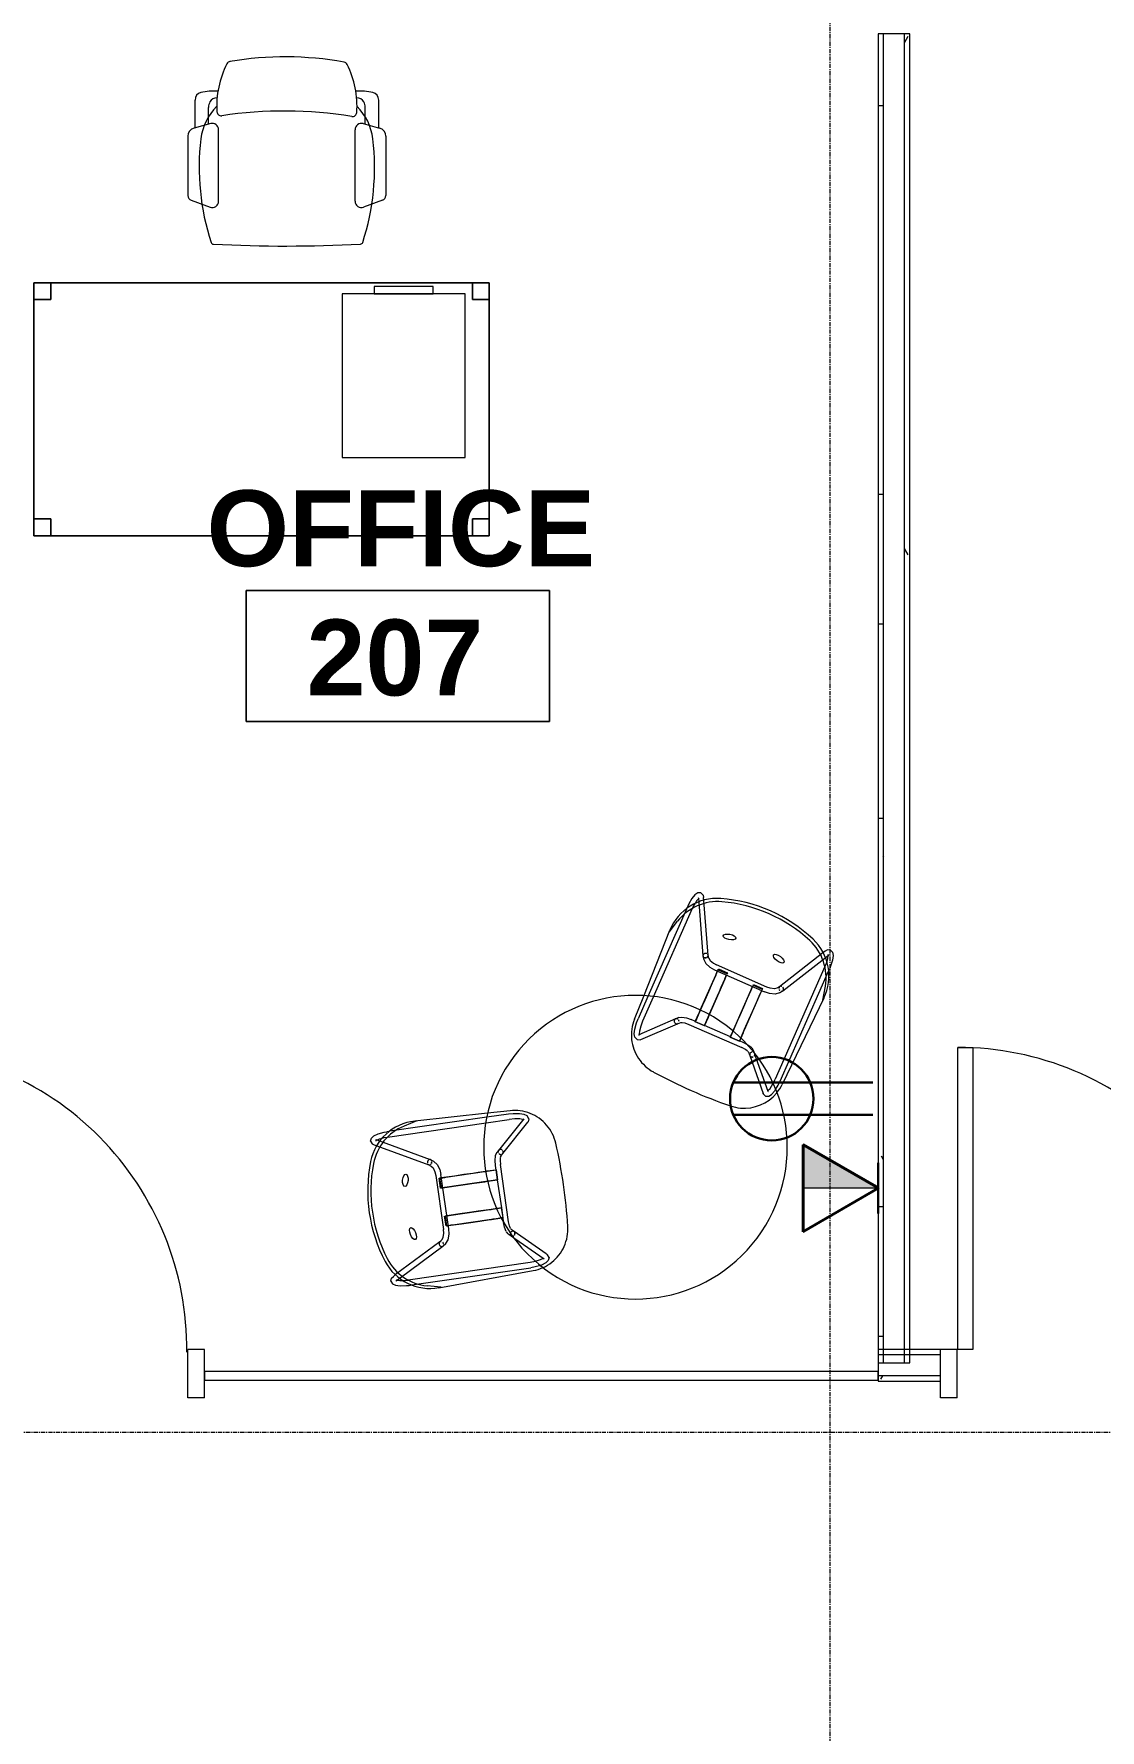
# Model space of a CAD drawing. Header units: inches. Extents: x 29752 to 31446, y 4278 to 5722.
# Drawn here: x 30996.9 to 31123.4, y 5398.4 to 5599.6 of the extents above; entities that cross this region are included whole.
import ezdxf

# ---------------------------------------------------------------- set-up
doc = ezdxf.new("R2010")
doc.units = ezdxf.units.IN
doc.header["$MEASUREMENT"] = 0
doc.linetypes.add('Grid Line 1_2_', pattern=[0.875, 0.5, -0.125, 0.125, -0.125])
for name, color, linetype, lineweight in [('A-ANNO-NOTE', 131, 'Continuous', 30), ('A-AREA-IDEN', 2, 'Continuous', 9), ('A-DOOR', 31, 'Continuous', 13), ('A-DOOR-FRAM', 31, 'Continuous', 20), ('A-GLAZ-CURT', 52, 'Continuous', 9), ('A-WALL', 113, 'Continuous', 13), ('A-WALL-PATT', 111, 'Continuous', 13), ('I-FURN', 30, 'Continuous', 9), ('I-FURN-PNLS', 30, 'Continuous', 9), ('I-WALL', 2, 'Continuous', 13), ('S-GRID', 1, 'Continuous', 9)]:
    doc.layers.add(name, color=color, linetype=linetype, lineweight=lineweight)
doc.styles.add('Swis721 Lt BT_B', font='', dxfattribs={"height": 9})
doc.styles.get('Swis721 Lt BT_B').set_extended_font_data('Swis721 Lt BT', bold=True)
pattern_1 = [(0, (0, 0), (30.72, 7.68), [1.267, -21.773, 1.267, -21.773, -122.88]), (0, (0, 0), (30.72, 7.68), [-46.08, 1.267, -44.813, 1.267, -21.773, -53.76]), (0, (0, 0), (30.72, 7.68), [-115.2, 1.267, -14.093, 1.267, -37.133]), (120, (11.52, 3.84), (-22.0110751, 22.7643004), [1.267, -21.773, 1.267, -21.773, -122.88]), (120, (11.52, 3.84), (-22.0110751, 22.7643004), [-46.08, 1.267, -44.813, 1.267, -21.773, -53.76]), (120, (11.52, 3.84), (-22.0110751, 22.7643004), [-115.2, 1.267, -14.093, 1.267, -37.133]), (240, (15.36, 19.2), (-8.7089249, -30.4443004), [1.267, -21.773, 1.267, -21.773, -122.88]), (240, (15.36, 19.2), (-8.7089249, -30.4443004), [-46.08, 1.267, -44.813, 1.267, -21.773, -53.76]), (240, (15.36, 19.2), (-8.7089249, -30.4443004), [-115.2, 1.267, -14.093, 1.267, -37.133])]

# ---------------------------------------------------------------- blocks, each defined once
blk = doc.blocks.new('Single Flush - OTJ_SOLIDFLUSH_ALUM-5854609-FIRST FLOOR POWER _ SIGNAL')
at = {"layer": 'A-DOOR', "lineweight": 20}
for p, q in [((16.15625, -1.875), (17.90625, -1.875)), ((16.15625, -37.6875), (16.15625, -1.875)), ((17.90625, -1.875), (17.90625, -37.6875)), ((17.90625, -37.6875), (16.15625, -37.6875))]:
    blk.add_line(p, q, dxfattribs=at)
at = {"layer": 'A-DOOR', "lineweight": 9}
blk.add_arc((17.90625, -1.875), 35.8125, 179.5, 270, dxfattribs=at)
at = {"layer": 'A-DOOR-FRAM'}
for p, q in [((-20, 3.875), (-20, -1.875)), ((-20, 3.875), (-18, 3.875)), ((-18, 3.875), (-18, -1.875)), ((18.000004, 3.875), (18.000004, -1.875)), ((18.000004, 3.875), (20.000004, 3.875)), ((20.000004, 3.875), (20.000004, -1.875)), ((-20, -1.875), (-18, -1.875)), ((18.000004, -1.875), (20.000004, -1.875))]:
    blk.add_line(p, q, dxfattribs=at)
blk = doc.blocks.new('HermanMiller_TuStorage_LK11_BarPullMobilePedestal - Ptd Mtl Frnt 20D BF-5806128-FIRST FLOOR POWER _ SIGNAL')
at = {"layer": 'I-FURN-PNLS'}
for p, q in [((7.3125, 9.6875), (-7.3125, 9.6875)), ((-7.3125, 9.6875), (-7.3125, -9.6875)), ((7.3125, -9.6875), (7.3125, 9.6875)), ((-7.3125, -9.6875), (7.3125, -9.6875)), ((3.5, -9.6875), (-3.5, -9.6875)), ((-3.5, -9.6875), (-3.5, -10.5625)), ((3.5, -10.5625), (3.5, -9.6875)), ((-3.5, -10.5625), (3.5, -10.5625))]:
    blk.add_line(p, q, dxfattribs=at)
blk = doc.blocks.new('Rectangular Table - Rectangular Table 3-5842114-FIRST FLOOR POWER _ SIGNAL')
at = {"layer": 'I-FURN'}
for p, q in [((-25, 15), (-27, 15)), ((-27, 15), (-27, 13)), ((-27, 13), (-27, 15)), ((-27, 15), (-25, 15)), ((27, 15), (-27, 15)), ((-27, 15), (-27, -15)), ((-27, -15), (-27, 15)), ((-27, 15), (27, 15)), ((-25, 13), (-25, 15)), ((-25, 15), (-25, 13)), ((25, 15), (25, 13)), ((27, 15), (25, 15)), ((25, 15), (27, 15)), ((25, 13), (25, 15)), ((27, 13), (27, 15)), ((27, 15), (27, 14.82)), ((27, -15), (27, 15)), ((27, 15), (27, -15)), ((27, 14.82), (27, 13)), ((-27, 13), (-25, 13)), ((-25, 13), (-27, 13)), ((25, 13), (27, 13)), ((27, 13), (25, 13)), ((-25, -13), (-27, -13)), ((-27, -13), (-27, -15)), ((-27, -15), (-27, -13)), ((-27, -13), (-25, -13)), ((-25, -15), (-25, -13)), ((-25, -13), (-25, -15)), ((27, -13), (25, -13)), ((25, -13), (25, -15)), ((25, -15), (25, -13)), ((25, -13), (27, -13)), ((27, -15), (27, -13)), ((27, -13), (27, -15)), ((-27, -15), (-25, -15)), ((-25, -15), (-27, -15)), ((-27, -15), (27, -15)), ((27, -15), (-27, -15)), ((25, -15), (27, -15)), ((27, -15), (25, -15))]:
    blk.add_line(p, q, dxfattribs=at)
blk = doc.blocks.new('Steelcase - Seating - Gesture - Work Chair2 - Wrapp Back - 4D Arm_Caster-5842115-FIRST FLOOR POWER _ SIGNAL')
at = {"layer": 'I-FURN'}
for p, q in [((-11.74, -13.02), (-11.74, -5.99)), ((-11.35, -5.44), (-9.09, -4.62)), ((-8.09, -5.32), (-8.09, -13.79)), ((8.09, -5.32), (8.09, -13.79)), ((11.35, -5.44), (9.09, -4.62)), ((11.74, -13.02), (11.74, -5.99)), ((-9.03, -14.51), (-10.99, -13.99)), ((-10.89, -14.02), (-10.89, -17.31)), ((9.03, -14.51), (10.99, -13.99)), ((10.89, -14.02), (10.89, -17.31)), ((-9.29, -14.44), (-9.29, -16.44)), ((9.29, -14.44), (9.29, -16.44))]:
    blk.add_line(p, q, dxfattribs=at)
for centre, radius, start, end in [((0.1, -169.98), 169.98, 87.0931, 92.9746), ((18.38, -9.32), 28.78, 162.0109, 186.7596), ((-8.71, -0.53), 0.3, 92.9746, 162.0109), ((8.7, -0.52), 0.3, 18.0109, 87.0931), ((-18.38, -9.32), 28.78, 353.2404, 18.0109), ((-11.15, -5.99), 0.585, 110, 180), ((-8.84, -5.32), 0.75, 0, 110), ((8.84, -5.32), 0.75, 70, 180), ((11.15, -5.99), 0.585, 360, 70), ((-10.74, -13.02), 1, 180, 255), ((-3.71, -11.94), 6.53, 186.7596, 225.1575), ((-8.84, -13.79), 0.75, 255, 360), ((8.84, -13.79), 0.75, 180, 285), ((3.71, -11.94), 6.53, 314.8425, 353.2404), ((10.74, -13.02), 1, 285, 360), ((2.78, -16.57), 11.1, 176.1226, 206.6121), ((-7.79, -15.86), 0.5, 80.8589, 176.1226), ((0.29, 34.42), 50.42, 260.8589, 278.4768), ((-2.78, -16.57), 11.1, 332.9816, 3.3879), ((7.8, -15.95), 0.5, 3.3879, 98.4768), ((-9.98, -17.31), 0.911, 180, 255.8268), ((-7.97, -16.44), 1.32, 180, 209.7381), ((-8.34, -16.66), 0.896, 209.7381, 274.2583), ((8.34, -16.66), 0.896, 265.7417, 330.2619), ((7.97, -16.44), 1.32, 330.2619, 0), ((9.98, -17.31), 0.911, 284.1732, 0), ((-8.73, -12.36), 6.02, 255.8268, 275.2693), ((8.73, -12.36), 6.02, 264.7307, 284.1732), ((-6.7, -21.32), 0.5, 206.6121, 259.8217), ((0.18, 16.95), 39.38, 259.8217, 279.6026), ((6.66, -21.39), 0.5, 279.6026, 332.9816)]:
    blk.add_arc(centre, radius, start, end, dxfattribs=at)
blk = doc.blocks.new('MEZ-Round_Top-Davis_Furniture-2 - 36x36x29-R-5845483-FIRST FLOOR POWER _ SIGNAL')
at = {"layer": 'I-FURN'}
for start, end in [(90, 270), (270, 90)]:
    blk.add_arc((0, 0), 18, start, end, dxfattribs=at)
blk = doc.blocks.new('HighTower_Eyes_Guest1 - HighTower_Eyes_Guest-5842110-FIRST FLOOR POWER _ SIGNAL')
at = {"layer": 'I-FURN'}
for p, q in [((-9.1, 8.15), (-9.18, 7.55)), ((-9.07, 8.31), (-9.1, 8.15)), ((-8.9, 8.85), (-9.06, 8.35)), ((-8.32, 8.62), (-8.44, 8.27)), ((-8.38, 8.73), (-8.38, 8.72)), ((-8.38, 8.72), (-5.18, 5.3)), ((-4.67, 5.67), (-7.92, 9.15)), ((7.92, 9.15), (4.67, 5.67)), ((5.12, 5.24), (8.38, 8.72)), ((8.25, 8.72), (8.28, 8.68)), ((8.32, 9.33), (8.67, 9.19)), ((8.32, 8.62), (8.44, 8.27)), ((8.38, 8.73), (8.38, 8.72)), ((8.44, 8.27), (8.54, 7.66)), ((8.67, 9.19), (8.9, 8.85)), ((-9.98, -4.11), (-9.58, 7.25)), ((-9.18, 7.55), (-9.2, 7.02)), ((-9.2, 7.02), (-9.2, -7.23)), ((-8.55, 7.58), (-8.57, 7.02)), ((-8.57, -7.57), (-8.57, 7.02)), ((8.54, 7.66), (8.57, 7.02)), ((8.57, 7.02), (8.57, 3.89)), ((9.18, 7.55), (9.2, 7.02)), ((9.2, 4.12), (9.2, 7.02)), ((9.58, 7.25), (9.68, 4.29)), ((-5.18, 5.3), (-5.12, 5.24)), ((-5.13, 5.25), (-4.85, 4.95)), ((-4.85, 4.95), (-4.57, 4.77)), ((-4.4, 5.38), (-4.67, 5.67)), ((-4.4, 5.38), (-4.28, 5.32)), ((-4.24, 5.31), (-3.91, 5.24)), ((-3.91, 5.24), (-3.42, 5.2)), ((-3.84, 4.61), (-3.73, 4.6)), ((-3.7, 4.6), (-3.42, 4.58)), ((3.42, 5.2), (-3.42, 5.2)), ((-3.42, 4.58), (-2.86, 4.58)), ((-1.68, 4.61), (-2.86, 4.61)), ((-2.86, 4.61), (-2.86, 4.59)), ((-2.86, 4.6), (-1.68, 4.6)), ((-2.86, 4.58), (-2.86, 4.6)), ((-2.86, 4.23), (-2.86, 4.6)), ((-2.86, 4.59), (-2.86, 4.58)), ((-2.86, 4.58), (-2.86, 4.23)), ((-2.86, 3.53), (-2.86, 4.23)), ((-2.86, 4.23), (-2.86, 3.07)), ((-1.68, 4.59), (-1.68, 4.61)), ((-1.68, 4.6), (-1.68, 4.58)), ((-1.68, 4.6), (-1.68, 3.86)), ((-1.68, 4.58), (-1.68, 4.59)), ((-1.68, 4.58), (1.68, 4.58)), ((-1.68, 4.58), (-1.68, 4.58)), ((-1.68, 3.86), (-1.68, 4.58)), ((1.68, 4.59), (1.68, 4.61)), ((1.68, 4.61), (2.86, 4.61)), ((1.68, 3.53), (1.68, 4.6)), ((1.68, 4.6), (1.68, 4.58)), ((2.86, 4.6), (1.68, 4.6)), ((1.68, 4.58), (1.68, 4.59)), ((1.68, 4.58), (1.68, 4.58)), ((1.68, 4.58), (1.68, 4.58)), ((1.68, 4.58), (1.68, 3.21)), ((2.86, 4.61), (2.86, 4.59)), ((2.86, 4.58), (2.86, 4.6)), ((2.86, 4.6), (2.86, 3.53)), ((2.86, 4.59), (2.86, 4.58)), ((2.86, 4.58), (3.42, 4.58)), ((2.86, 3.23), (2.86, 4.58)), ((2.86, 4.58), (2.86, 4.58)), ((2.86, 4.58), (2.86, 4.58)), ((3.98, 4.62), (3.42, 4.58)), ((4.52, 4.75), (3.98, 4.62)), ((4.4, 5.38), (4.28, 5.32)), ((4.67, 5.67), (4.4, 5.38)), ((4.85, 4.95), (4.52, 4.75)), ((4.85, 4.95), (5.13, 5.25)), ((9.2, -7.19), (9.2, 4.12)), ((9.68, 4.29), (9.98, -4.11)), ((-2.86, 3.37), (-2.86, 3.53)), ((-2.86, 3.21), (-2.86, 3.37)), ((-2.86, -1.43), (-2.86, 3.21)), ((-2.86, 3.07), (-2.86, 1.82)), ((-1.68, 3.07), (-1.68, 3.86)), ((-1.68, 3.86), (-1.68, 3.53)), ((-1.68, 3.53), (-1.68, 3.21)), ((-1.68, 3.21), (-1.68, -1.43)), ((-1.68, 2.45), (-1.68, 3.07)), ((-1.68, 1.82), (-1.68, 2.45)), ((1.68, 3.21), (1.68, 3.53)), ((1.68, -1.43), (1.68, 3.2)), ((1.68, 3.2), (1.68, 3.07)), ((1.68, 3.07), (1.68, 1.82)), ((2.86, 3.53), (2.86, 3.37)), ((2.86, 3.37), (2.86, 3.23)), ((2.86, 3.13), (2.86, 3.21)), ((2.86, 3.21), (2.86, 3.13)), ((2.86, 3.07), (2.86, 3.13)), ((2.86, 3.13), (2.86, -1.43)), ((2.86, 2.45), (2.86, 3.07)), ((2.86, 1.82), (2.86, 2.45)), ((8.57, 3.89), (8.57, -7.57)), ((-2.86, 1.82), (-2.86, 0.75)), ((-2.86, 0.75), (-2.86, -0.38)), ((-1.68, 0.75), (-1.68, 1.82)), ((-1.68, -0.38), (-1.68, 0.75)), ((1.68, 1.82), (1.68, 0.75)), ((1.68, 0.75), (1.68, 0.18)), ((1.68, 0.18), (1.68, -0.38)), ((2.86, 0.75), (2.86, 1.82)), ((2.86, -0.38), (2.86, 0.75)), ((3.25, -1.94), (-3.25, -1.94)), ((-2.86, -0.38), (-2.86, -1.43)), ((-2.86, -1.76), (-2.86, -1.43)), ((-2.86, -1.45), (-2.86, -1.95)), ((-2.86, -1.96), (-2.86, -1.76)), ((-1.68, -1.43), (-1.68, -0.38)), ((-1.68, -1.43), (-1.68, -1.55)), ((-1.68, -1.95), (-1.68, -1.45)), ((-1.68, -1.55), (-1.68, -1.66)), ((-1.68, -1.66), (-1.68, -1.76)), ((-1.68, -1.76), (-1.68, -1.96)), ((1.68, -0.38), (1.68, -1.43)), ((1.68, -1.76), (1.68, -1.43)), ((1.68, -1.45), (1.68, -1.96)), ((1.68, -1.96), (1.68, -1.76)), ((2.86, -1.43), (2.86, -0.38)), ((2.86, -1.43), (2.86, -1.66)), ((2.86, -1.96), (2.86, -1.45)), ((2.86, -1.66), (2.86, -1.76)), ((2.86, -1.76), (2.86, -1.96)), ((-9.97, -3.84), (-9.57, -5.45)), ((-5.18, -2.92), (-8.18, -8.49)), ((-7.71, -8.96), (-4.63, -3.21)), ((-4.92, -2.56), (-5.16, -2.9)), ((-4.65, -3.26), (-4.41, -2.93)), ((-4.41, -2.93), (-4.17, -2.75)), ((-4.17, -2.75), (-3.68, -2.6)), ((-3.68, -2.6), (-3.25, -2.57)), ((-3.25, -2.57), (3.25, -2.57)), ((-2.86, -2.04), (-2.86, -2.1)), ((-2.86, -2.1), (-2.86, -2.04)), ((-2.86, -2.17), (-2.86, -2.1)), ((-2.86, -2.12), (-2.86, -2.17)), ((-1.68, -2.12), (-2.86, -2.12)), ((-1.68, -2.22), (-2.86, -2.22)), ((-1.68, -2.04), (-1.68, -2.09)), ((-1.68, -2.09), (-1.68, -2.04)), ((-1.68, -2.1), (-1.68, -2.16)), ((1.68, -2.05), (1.68, -2.1)), ((1.68, -2.1), (1.68, -2.05)), ((1.68, -2.12), (1.68, -2.18)), ((1.68, -2.18), (1.68, -2.12)), ((2.86, -2.12), (1.68, -2.12)), ((2.86, -2.22), (1.68, -2.22)), ((2.86, -2.04), (2.86, -2.1)), ((2.86, -2.1), (2.86, -2.04)), ((2.86, -2.11), (2.86, -2.18)), ((2.86, -2.18), (2.86, -2.12)), ((3.68, -2.6), (3.25, -2.57)), ((4.17, -2.75), (3.68, -2.6)), ((4.41, -2.93), (4.17, -2.75)), ((4.41, -2.93), (4.65, -3.26)), ((4.62, -3.2), (7.71, -8.96)), ((5.16, -2.9), (4.92, -2.56)), ((8.2, -8.54), (5.17, -2.9)), ((9.97, -3.84), (9.57, -5.45)), ((-9.2, -7.23), (-9.2, -7.57)), ((-8.56, -7.96), (-8.57, -7.57)), ((-8.53, -8.22), (-8.56, -7.96)), ((9.2, -7.57), (9.2, -7.23)), ((-8.47, -9.03), (-8.43, -8.96)), ((-8.2, -8.54), (-8.43, -8.96)), ((-8.33, -8.99), (-8.36, -8.94)), ((-8.3, -9.03), (-8.33, -8.99)), ((-7.88, -9.26), (-7.71, -8.96)), ((7.71, -8.96), (7.88, -9.26)), ((8.43, -8.96), (8.2, -8.54)), ((8.33, -8.99), (8.36, -8.94)), ((8.47, -9.03), (8.43, -8.96))]:
    blk.add_line(p, q, dxfattribs=at)
at = {"layer": 'I-FURN', "flags": 128}
for points in [[(-8.32, 9.33), (-8.67, 9.19), (-8.9, 8.85)], [(-8.44, 8.27), (-8.54, 7.66), (-8.55, 7.58)], [(-8.31, 9.33), (-7.96, 9.19), (-7.92, 9.15)], [(8.31, 9.33), (7.96, 9.19), (7.92, 9.15)], [(8.9, 8.85), (9.07, 8.31), (9.18, 7.55)], [(-4.52, 4.75), (-3.98, 4.62), (-3.84, 4.61)], [(4.24, 5.31), (3.91, 5.24), (3.42, 5.2)], [(-4.92, -2.56), (-4.51, -2.22), (-3.86, -2), (-3.25, -1.94)], [(4.92, -2.56), (4.51, -2.22), (3.86, -2), (3.25, -1.94)], [(-8.39, -9.63), (-8.73, -9.49), (-8.95, -9.15), (-9.11, -8.61), (-9.19, -7.87), (-9.2, -7.57)], [(8.39, -9.63), (8.73, -9.49), (8.95, -9.15), (9.11, -8.61), (9.19, -7.87), (9.2, -7.57)], [(8.53, -8.17), (8.56, -7.96), (8.57, -7.57)], [(-8.38, -8.88), (-8.48, -8.56), (-8.53, -8.22)], [(-8.39, -9.63), (-8.05, -9.49), (-7.88, -9.26)], [(8.39, -9.63), (8.05, -9.49), (7.88, -9.26)], [(8.38, -8.88), (8.48, -8.56), (8.53, -8.22)]]:
    blk.add_lwpolyline(points, dxfattribs=at)
at = {"layer": 'I-FURN'}
for centre, radius, start, end in [((0, -48.87), 61.14, 85.3163, 94.6837), ((-4.58, 7.08), 5, 108.5697, 164.0353), ((-4.58, 7.08), 5, 94.6837, 108.5697), ((4.58, 7.08), 5, 57.5442, 85.3163), ((4.58, 7.08), 5, 43.6582, 57.5442), ((4.58, 7.08), 5, 29.7721, 43.6582), ((-4.58, 7.08), 5, 164.1139, 178), ((4.58, 7.08), 5, 2, 29.7721), ((-3.98, -4.32), 6, 178, 250.5275), ((-3.75, -4), 6, 194, 251.1082), ((3.75, -4), 6, 288.8918, 346), ((3.98, -4.32), 6, 289.4725, 2), ((0, 6.94), 17.94, 250.5275, 289.4725), ((0, 6.94), 17.94, 250.5275, 289.4725), ((0, 6.94), 17.57, 251.1082, 288.8918)]:
    blk.add_arc(centre, radius, start, end, dxfattribs=at)
for centre, major_axis, ratio, start_param, end_param in [((-4.9, 5.46), (0.227, 0.214), 0.915808, 2.167109, 2.356945), ((-4.9, 5.46), (0.227, 0.214), 0.915808, 2.428908, 2.63401), ((-4.9, 5.45), (0.228, 0.213), 0.916448, 2.43874, 2.608271), ((-4.9, 5.46), (0.227, 0.214), 0.915808, 2.690708, 2.897234), ((-4.9, 5.45), (0.228, 0.213), 0.916448, 2.697325, 2.870071), ((-4.9, 5.46), (0.227, 0.214), 0.915808, 2.963189, 3.141593), ((-4.9, 5.45), (0.228, 0.213), 0.916448, 2.947164, 3.13187), ((-4.9, 5.46), (0.227, 0.214), 0.915808, 3.141593, 3.214307), ((-4.9, 5.45), (0.228, 0.213), 0.916448, 3.13187, 3.141593), ((-4.9, 5.45), (0.228, 0.213), 0.916448, 3.141593, 3.33919), ((-4.9, 5.46), (0.227, 0.214), 0.915808, 3.289597, 3.476106), ((-4.9, 5.46), (0.227, 0.214), 0.915808, 1.381711, 1.562638), ((-4.9, 5.45), (0.228, 0.213), 0.916448, 1.386162, 1.561074), ((-4.9, 5.46), (0.227, 0.214), 0.915808, 1.155371, 1.381711), ((-4.9, 5.45), (0.228, 0.213), 0.916448, 1.147282, 1.299274), ((-4.9, 5.45), (0.228, 0.213), 0.916448, 3.684418, 3.861128), ((-4.9, 5.46), (0.227, 0.214), 0.915808, 0.596313, 1.035719), ((-4.9, 5.45), (0.228, 0.213), 0.916448, 0.85768, 1.037475), ((-4.9, 5.45), (0.228, 0.213), 0.916448, 0.590929, 0.775676), ((-4.9, 5.45), (0.228, 0.213), 0.916448, 4.471424, 4.702666), ((-4.9, 5.45), (0.228, 0.213), 0.916448, 6.011663, 6.535262), ((-4.9, 5.45), (0.228, 0.213), 0.916448, 4.702666, 4.913765), ((-4.9, 5.46), (0.227, 0.214), 0.915808, 0, 0.072714), ((-4.9, 5.46), (0.227, 0.214), 0.915808, 6.0941, 6.283185), ((-4.9, 5.45), (0.228, 0.213), 0.916448, 4.964466, 5.226265), ((-4.9, 5.46), (0.227, 0.214), 0.915808, 5.046902, 5.278321), ((-4.9, 5.45), (0.228, 0.213), 0.916448, 5.766308, 5.982538), ((-4.9, 5.45), (0.228, 0.213), 0.916448, 5.524019, 5.708881), ((4.9, 5.45), (-0.228, 0.213), 0.916448, 1.05692, 1.808476), ((4.9, 5.45), (-0.228, 0.213), 0.916448, 0, 0.271522), ((4.9, 5.46), (-0.227, 0.214), 0.915808, 6.210471, 6.472271), ((4.9, 5.46), (-0.227, 0.214), 0.915808, 1.236283, 1.433525), ((4.9, 5.45), (-0.228, 0.213), 0.916448, 6.031109, 6.283185), ((4.9, 5.46), (-0.227, 0.214), 0.915808, 1.498082, 1.759882), ((4.9, 5.45), (-0.228, 0.213), 0.916448, 5.769309, 5.979921), ((4.9, 5.46), (-0.227, 0.214), 0.915808, 5.775508, 5.948672), ((4.9, 5.45), (-0.228, 0.213), 0.916448, 5.50751, 5.70291), ((4.9, 5.46), (-0.227, 0.214), 0.915808, 5.511438, 5.686873), ((4.9, 5.45), (-0.228, 0.213), 0.916448, 2.177595, 2.364128), ((4.9, 5.45), (-0.228, 0.213), 0.916448, 5.24571, 5.434476), ((4.9, 5.45), (-0.228, 0.213), 0.916448, 2.440623, 2.627717), ((4.9, 5.46), (-0.227, 0.214), 0.915808, 4.720924, 5.163274), ((4.9, 5.46), (-0.227, 0.214), 0.915808, 2.54528, 2.707622), ((4.9, 5.45), (-0.228, 0.213), 0.916448, 4.722112, 4.904368), ((4.9, 5.46), (-0.227, 0.214), 0.915808, 2.816059, 2.993589), ((4.9, 5.45), (-0.228, 0.213), 0.916448, 2.944098, 3.141593), ((4.9, 5.46), (-0.227, 0.214), 0.915808, 4.456985, 4.639675), ((4.9, 5.45), (-0.228, 0.213), 0.916448, 4.460312, 4.640541), ((4.9, 5.46), (-0.227, 0.214), 0.915808, 3.068879, 3.141593), ((4.9, 5.45), (-0.228, 0.213), 0.916448, 3.141593, 3.151315), ((4.9, 5.45), (-0.228, 0.213), 0.916448, 3.151315, 3.413115), ((4.9, 5.46), (-0.227, 0.214), 0.915808, 3.141593, 3.330678), ((4.9, 5.46), (-0.227, 0.214), 0.915808, 4.192335, 4.377876), ((4.9, 5.45), (-0.228, 0.213), 0.916448, 4.198513, 4.377029), ((4.9, 5.46), (-0.227, 0.214), 0.915808, 3.926452, 4.116076), ((4.9, 5.45), (-0.228, 0.213), 0.916448, 3.936713, 4.120187), ((4.9, 5.46), (-0.227, 0.214), 0.915808, 3.654412, 3.854277), ((4.9, 5.45), (-0.228, 0.213), 0.916448, 3.674914, 3.857016), ((-4.9, -3.07), (-0.275, 0.148), 0.846149, 0.303956, 0.827555), ((-4.9, -3.07), (-0.275, 0.148), 0.846149, 0.042157, 0.303956), ((-4.91, -3.08), (-0.255, 0.181), 0.826969, 0.26926, 0.531059), ((-4.91, -3.08), (-0.255, 0.181), 0.826969, 0.531059, 0.792858), ((-4.9, -3.07), (-0.275, 0.148), 0.846149, 6.063543, 6.283185), ((-4.9, -3.07), (-0.275, 0.148), 0.846149, 0, 0.042157), ((-4.9, -3.07), (-0.275, 0.148), 0.846149, 0.827555, 1.612953), ((-4.91, -3.08), (-0.255, 0.181), 0.826969, 6.096142, 6.290646), ((-4.9, -3.07), (-0.275, 0.148), 0.846149, 5.878386, 6.063543), ((-4.91, -3.08), (-0.255, 0.181), 0.826969, 5.525085, 5.754636), ((-4.9, -3.07), (-0.275, 0.148), 0.846149, 2.136552, 2.307557), ((-4.91, -3.08), (-0.255, 0.181), 0.826969, 4.719849, 4.91726), ((-4.9, -3.07), (-0.275, 0.148), 0.846149, 4.492747, 4.754546), ((-4.9, -3.07), (-0.275, 0.148), 0.846149, 2.398351, 2.590906), ((-4.9, -3.07), (-0.275, 0.148), 0.846149, 2.660151, 2.896492), ((-4.9, -3.07), (-0.275, 0.148), 0.846149, 4.076075, 4.230947), ((-4.9, -3.07), (-0.275, 0.148), 0.846149, 2.92195, 3.141593), ((-4.91, -3.08), (-0.255, 0.181), 0.826969, 3.149053, 3.382773), ((-4.91, -3.08), (-0.255, 0.181), 0.826969, 3.141593, 3.149053), ((-4.9, -3.07), (-0.275, 0.148), 0.846149, 3.141593, 3.18375), ((-4.91, -3.08), (-0.255, 0.181), 0.826969, 3.737682, 3.917238), ((4.9, -3.05), (0.275, 0.148), 0.846149, 2.575837, 2.77428), ((4.9, -3.05), (0.275, 0.148), 0.846149, 2.77428, 2.837636), ((4.9, -3.05), (0.275, 0.148), 0.846149, 2.92445, 3.141593), ((4.91, -3.08), (0.255, 0.181), 0.826969, 2.348734, 2.490253), ((4.91, -3.08), (0.255, 0.181), 0.826969, 2.490253, 2.610534), ((4.9, -3.05), (0.275, 0.148), 0.846149, 2.052238, 2.314038), ((4.9, -3.05), (0.275, 0.148), 0.846149, 3.141593, 3.361235), ((4.91, -3.08), (0.255, 0.181), 0.826969, 2.900413, 3.134132), ((4.91, -3.08), (0.255, 0.181), 0.826969, 3.134132, 3.141593), ((4.91, -3.08), (0.255, 0.181), 0.826969, 1.825135, 1.996712), ((4.9, -3.05), (0.275, 0.148), 0.846149, 3.426403, 3.623034), ((4.9, -3.05), (0.275, 0.148), 0.846149, 1.287619, 1.78679), ((4.91, -3.08), (0.255, 0.181), 0.826969, 1.301537, 1.534958), ((4.9, -3.05), (0.275, 0.148), 0.846149, 4.146633, 4.408433), ((4.91, -3.08), (0.255, 0.181), 0.826969, 1.039737, 1.201154), ((4.9, -3.05), (0.275, 0.148), 0.846149, 4.408433, 4.670232), ((4.9, -3.05), (0.275, 0.148), 0.846149, 0.743241, 0.922887), ((4.9, -3.05), (0.275, 0.148), 0.846149, 4.670232, 4.932031), ((4.9, -3.05), (0.275, 0.148), 0.846149, 4.932031, 6.717117), ((4.91, -3.08), (0.255, 0.181), 0.826969, 0.162983, 0.254339), ((4.91, -3.08), (0.255, 0.181), 0.826969, 6.275725, 6.446169), ((4.91, -3.08), (0.255, 0.181), 0.826969, 5.752126, 5.944891)]:
    blk.add_ellipse(centre, major_axis=major_axis, ratio=ratio, start_param=start_param, end_param=end_param, dxfattribs=at)
for centre, major_axis in [((-3.19, -6.22), (-0.731, 0.169)), ((3.19, -6.22), (0.731, 0.169))]:
    blk.add_ellipse(centre, major_axis=major_axis, ratio=0.429347, dxfattribs=at)
blk = doc.blocks.new('HighTower_Eyes_Guest1 - HighTower_Eyes_Guest-5842090-FIRST FLOOR POWER _ SIGNAL')
at = {"layer": 'I-FURN'}
for p, q in [((-8.53, 8.22), (-8.56, 7.96)), ((-8.47, 9.03), (-8.43, 8.96)), ((-8.43, 8.96), (-8.2, 8.54)), ((-8.33, 8.99), (-8.36, 8.94)), ((-8.18, 8.49), (-5.18, 2.92)), ((-7.71, 8.96), (-7.88, 9.26)), ((-4.63, 3.21), (-7.71, 8.96)), ((7.71, 8.96), (4.62, 3.2)), ((5.17, 2.9), (8.2, 8.54)), ((7.88, 9.26), (7.71, 8.96)), ((8.2, 8.54), (8.43, 8.96)), ((8.33, 8.99), (8.36, 8.94)), ((8.47, 9.03), (8.43, 8.96)), ((-9.2, 7.57), (-9.2, 7.23)), ((-9.2, 7.23), (-9.2, -7.02)), ((-8.56, 7.96), (-8.57, 7.57)), ((-8.57, -7.02), (-8.57, 7.57)), ((8.57, 7.57), (8.57, -4.25)), ((9.2, 7.23), (9.2, 7.57)), ((9.2, -4.43), (9.2, 7.19)), ((-9.98, 4.11), (-9.58, -7.25)), ((-9.97, 3.84), (-9.57, 5.45)), ((9.97, 3.84), (9.57, 5.45)), ((9.67, -4.57), (9.98, 4.11)), ((-5.16, 2.9), (-4.92, 2.56)), ((-4.92, 2.56), (-4.51, 2.22)), ((-4.41, 2.93), (-4.65, 3.26)), ((3.25, 2.57), (-3.25, 2.57)), ((-2.86, 2.22), (-1.68, 2.22)), ((-2.86, 2.1), (-2.86, 2.17)), ((-2.86, 2.17), (-2.86, 2.12)), ((-2.86, 2.12), (-1.68, 2.12)), ((-2.86, 2.04), (-2.86, 2.1)), ((-2.86, 2.1), (-2.86, 2.04)), ((-2.86, 1.76), (-2.86, 2.04)), ((-2.86, 2.03), (-2.86, 1.99)), ((-1.68, 2.16), (-1.68, 2.1)), ((-1.68, 2.04), (-1.68, 2.09)), ((-1.68, 2.09), (-1.68, 2.04)), ((-1.68, 2.04), (-1.68, 1.76)), ((1.68, 2.22), (2.86, 2.22)), ((1.68, 2.12), (1.68, 2.18)), ((1.68, 2.18), (1.68, 2.12)), ((1.68, 2.12), (2.86, 2.12)), ((1.68, 2.05), (1.68, 2.1)), ((1.68, 2.1), (1.68, 2.05)), ((1.68, 1.76), (1.68, 2.04)), ((2.86, 2.12), (2.86, 2.18)), ((2.86, 2.18), (2.86, 2.11)), ((2.86, 2.04), (2.86, 2.1)), ((2.86, 2.1), (2.86, 2.04)), ((2.86, 1.99), (2.86, 2.04)), ((2.86, 2.04), (2.86, 1.99)), ((4.65, 3.26), (4.41, 2.93)), ((4.92, 2.56), (5.16, 2.9)), ((-3.25, 1.94), (3.25, 1.94)), ((-2.86, 1.95), (-2.86, 0.38)), ((-2.86, 1.66), (-2.86, 1.76)), ((-2.86, 1.55), (-2.86, 1.66)), ((-2.86, 1.43), (-2.86, 1.55)), ((-2.86, -3.21), (-2.86, 1.43)), ((-2.86, 0.38), (-2.86, -0.18)), ((-1.68, 0.38), (-1.68, 1.95)), ((-1.68, 1.76), (-1.68, 1.66)), ((-1.68, 1.66), (-1.68, 1.55)), ((-1.68, 1.55), (-1.68, 1.43)), ((-1.68, 1.43), (-1.68, -3.21)), ((-1.68, -0.75), (-1.68, 0.38)), ((1.68, 1.96), (1.68, 0.38)), ((1.68, 1.66), (1.68, 1.76)), ((1.68, 1.43), (1.68, 1.66)), ((1.68, -3.21), (1.68, 1.43)), ((1.68, 0.38), (1.68, -0.18)), ((2.86, 0.38), (2.86, 1.96)), ((2.86, 1.96), (2.86, 1.76)), ((2.86, 1.76), (2.86, 1.66)), ((2.86, 1.66), (2.86, 1.55)), ((2.86, 1.55), (2.86, 1.43)), ((2.86, 1.43), (2.86, -3.21)), ((2.86, -0.75), (2.86, 0.38)), ((-2.86, -0.18), (-2.86, -0.75)), ((-2.86, -0.75), (-2.86, -1.82)), ((-2.86, -1.82), (-2.86, -3.07)), ((-1.68, -1.82), (-1.68, -0.75)), ((-1.68, -2.45), (-1.68, -1.82)), ((1.68, -0.18), (1.68, -0.75)), ((1.68, -0.75), (1.68, -1.82)), ((1.68, -1.82), (1.68, -3.07)), ((2.86, -1.82), (2.86, -0.75)), ((2.86, -2.45), (2.86, -1.82)), ((-2.86, -3.07), (-2.86, -3.21)), ((-2.86, -3.37), (-2.86, -3.21)), ((-2.86, -3.22), (-2.86, -4.45)), ((-2.86, -3.53), (-2.86, -3.37)), ((-2.86, -4.45), (-2.86, -3.53)), ((-1.68, -3.07), (-1.68, -2.45)), ((-1.68, -3.37), (-1.68, -3.07)), ((-1.68, -3.21), (-1.68, -3.37)), ((-1.68, -3.37), (-1.68, -3.53)), ((-1.68, -4.04), (-1.68, -3.39)), ((-1.68, -3.53), (-1.68, -4.04)), ((1.68, -3.07), (1.68, -3.46)), ((1.68, -3.37), (1.68, -3.21)), ((1.68, -3.46), (1.68, -3.37)), ((1.68, -3.46), (1.68, -4.58)), ((1.68, -3.53), (1.68, -3.46)), ((1.68, -4.6), (1.68, -3.53)), ((2.86, -3.07), (2.86, -2.45)), ((2.86, -3.37), (2.86, -3.07)), ((2.86, -3.21), (2.86, -3.37)), ((2.86, -3.41), (2.86, -3.5)), ((2.86, -3.5), (2.86, -3.41)), ((2.86, -3.53), (2.86, -4.6)), ((2.86, -4.58), (2.86, -3.53)), ((-5.49, -5.63), (-8.38, -8.72)), ((-7.85, -9.07), (-4.67, -5.67)), ((-5.12, -5.24), (-5.49, -5.63)), ((-4.85, -4.95), (-5.13, -5.25)), ((-4.85, -4.95), (-4.57, -4.77)), ((-4.67, -5.67), (-4.4, -5.38)), ((-4.4, -5.38), (-4.28, -5.32)), ((-3.19, -4.58), (-3.42, -4.58)), ((-3.42, -5.2), (3.42, -5.2)), ((-2.95, -4.58), (-3.19, -4.58)), ((-2.86, -4.58), (-2.95, -4.58)), ((-2.86, -4.45), (-2.86, -4.58)), ((-2.86, -4.6), (-2.86, -4.45)), ((-2.86, -4.58), (-2.86, -4.59)), ((-2.86, -4.6), (-2.86, -4.58)), ((-2.86, -4.59), (-2.86, -4.61)), ((-1.68, -4.6), (-2.86, -4.6)), ((-2.86, -4.61), (-1.68, -4.61)), ((-1.68, -4.06), (-1.68, -4.6)), ((-1.68, -4.58), (-1.68, -4.06)), ((1.68, -4.58), (-1.68, -4.58)), ((-1.68, -4.59), (-1.68, -4.58)), ((-1.68, -4.58), (-1.68, -4.6)), ((-1.68, -4.58), (-1.68, -4.58)), ((-1.68, -4.61), (-1.68, -4.59)), ((1.68, -4.59), (1.68, -4.58)), ((1.68, -4.58), (1.68, -4.6)), ((1.68, -4.58), (1.68, -4.58)), ((1.68, -4.58), (1.68, -4.58)), ((1.68, -4.61), (1.68, -4.59)), ((1.68, -4.6), (2.86, -4.6)), ((2.86, -4.61), (1.68, -4.61)), ((3.42, -4.58), (2.86, -4.58)), ((2.86, -4.58), (2.86, -4.58)), ((2.86, -4.58), (2.86, -4.59)), ((2.86, -4.58), (2.86, -4.58)), ((2.86, -4.6), (2.86, -4.58)), ((2.86, -4.59), (2.86, -4.61)), ((4.4, -5.38), (4.28, -5.32)), ((4.4, -5.38), (4.67, -5.67)), ((4.67, -5.67), (7.92, -9.15)), ((5.13, -5.25), (4.85, -4.95)), ((8.38, -8.72), (5.12, -5.24)), ((8.57, -4.25), (8.57, -7.02)), ((9.2, -7.02), (9.2, -4.43)), ((9.58, -7.25), (9.67, -4.57)), ((-8.38, -8.73), (-8.38, -8.72)), ((-8.32, -9.33), (-7.96, -9.19)), ((-7.96, -9.19), (-7.92, -9.15)), ((-7.92, -9.15), (-7.86, -9.08)), ((7.96, -9.19), (7.92, -9.15)), ((8.31, -9.33), (7.96, -9.19)), ((8.25, -8.72), (8.28, -8.68)), ((8.32, -9.33), (8.67, -9.19)), ((8.34, -8.55), (8.44, -8.27)), ((8.38, -8.73), (8.38, -8.72)), ((8.67, -9.19), (8.9, -8.85)), ((8.9, -8.85), (9.07, -8.31))]:
    blk.add_line(p, q, dxfattribs=at)
at = {"layer": 'I-FURN', "flags": 128}
for points in [[(-8.39, 9.63), (-8.73, 9.49), (-8.95, 9.15), (-9.11, 8.61), (-9.19, 7.87), (-9.2, 7.57)], [(-8.38, 8.88), (-8.48, 8.56), (-8.53, 8.22)], [(-8.39, 9.63), (-8.05, 9.49), (-7.88, 9.26)], [(8.39, 9.63), (8.05, 9.49), (7.88, 9.26)], [(8.38, 8.88), (8.48, 8.56), (8.53, 8.22)], [(8.39, 9.63), (8.73, 9.49), (8.95, 9.15), (9.11, 8.61), (9.19, 7.87), (9.2, 7.57)], [(8.53, 8.22), (8.56, 7.96), (8.57, 7.57)], [(-4.51, 2.22), (-3.86, 2), (-3.25, 1.94)], [(-4.41, 2.93), (-4.17, 2.75), (-3.68, 2.6), (-3.25, 2.57)], [(4.41, 2.93), (4.17, 2.75), (3.68, 2.6), (3.25, 2.57)], [(4.92, 2.56), (4.51, 2.22), (3.86, 2), (3.25, 1.94)], [(-4.52, -4.75), (-3.98, -4.62), (-3.42, -4.58)], [(-4.24, -5.31), (-3.91, -5.24), (-3.42, -5.2)], [(4.85, -4.95), (4.52, -4.75), (3.98, -4.62), (3.42, -4.58)], [(4.24, -5.31), (3.91, -5.24), (3.42, -5.2)], [(-9.09, -8.22), (-9.18, -7.55), (-9.2, -7.02)], [(-8.53, -7.75), (-8.54, -7.66), (-8.57, -7.02)], [(-8.32, -8.62), (-8.44, -8.27), (-8.53, -7.75)], [(8.44, -8.27), (8.54, -7.66), (8.57, -7.02)], [(9.07, -8.31), (9.18, -7.55), (9.2, -7.02)], [(-8.9, -8.85), (-9.07, -8.31), (-9.09, -8.22)], [(-8.32, -9.33), (-8.67, -9.19), (-8.9, -8.85)]]:
    blk.add_lwpolyline(points, dxfattribs=at)
at = {"layer": 'I-FURN'}
for centre, radius, start, end in [((0, -6.94), 17.94, 70.5275, 109.4725), ((0, -6.94), 17.94, 70.5275, 109.4725), ((0, -6.94), 17.57, 71.1082, 108.8918), ((-3.98, 4.32), 6, 109.4725, 182), ((-3.75, 4), 6, 108.8918, 166), ((3.75, 4), 6, 14, 71.1082), ((3.98, 4.32), 6, 358, 70.5275), ((-4.58, -7.08), 5, 182, 195.8861), ((4.58, -7.08), 5, 344.1139, 358), ((-4.58, -7.08), 5, 196.2093, 223.6582), ((4.58, -7.08), 5, 316.3418, 330.2279), ((4.58, -7.08), 5, 330.2279, 344.1139), ((-4.58, -7.08), 5, 223.6582, 237.5442), ((-4.58, -7.08), 5, 237.5442, 265.3163), ((0, 48.87), 61.14, 265.3163, 270), ((0, 48.87), 61.14, 270, 274.6837), ((4.58, -7.08), 5, 274.6837, 288.5697), ((4.58, -7.08), 5, 288.5697, 316.3418)]:
    blk.add_arc(centre, radius, start, end, dxfattribs=at)
for centre, major_axis in [((-3.19, 6.22), (0.731, 0.169)), ((3.19, 6.22), (-0.731, 0.169))]:
    blk.add_ellipse(centre, major_axis=major_axis, ratio=0.429347, dxfattribs=at)
for centre, major_axis, ratio, start_param, end_param in [((-4.9, 3.07), (0.275, 0.148), 0.846149, 2.575837, 3.141593), ((-4.9, 3.07), (0.275, 0.148), 0.846149, 2.314038, 2.575837), ((-4.91, 3.08), (0.255, 0.181), 0.826969, 2.348734, 2.610534), ((-4.91, 3.08), (0.255, 0.181), 0.826969, 2.610534, 2.872333), ((-4.9, 3.07), (0.275, 0.148), 0.846149, 2.052238, 2.314038), ((-4.9, 3.07), (0.275, 0.148), 0.846149, 3.141593, 3.361235), ((-4.91, 3.08), (0.255, 0.181), 0.826969, 3.134132, 3.141593), ((-4.9, 3.07), (0.275, 0.148), 0.846149, 1.790439, 2.052238), ((-4.9, 3.07), (0.275, 0.148), 0.846149, 1.528639, 1.790439), ((-4.91, 3.08), (0.255, 0.181), 0.826969, 3.670142, 3.899693), ((-4.9, 3.07), (0.275, 0.148), 0.846149, 1.005041, 1.528639), ((-4.91, 3.08), (0.255, 0.181), 0.826969, 4.18133, 4.342747), ((-4.9, 3.07), (0.275, 0.148), 0.846149, 0.847322, 1.005041), ((-4.91, 3.08), (0.255, 0.181), 0.826969, 4.507518, 4.704929), ((-4.9, 3.07), (0.275, 0.148), 0.846149, 0.56645, 0.743241), ((-4.9, 3.07), (0.275, 0.148), 0.846149, 4.670232, 4.932031), ((-4.9, 3.07), (0.275, 0.148), 0.846149, 0.245101, 0.481442), ((-4.9, 3.07), (0.275, 0.148), 0.846149, 6.241028, 6.502828), ((-4.91, 3.08), (0.255, 0.181), 0.826969, 6.042005, 6.283185), ((-4.91, 3.08), (0.255, 0.181), 0.826969, 5.50754, 5.687096), ((4.9, 3.05), (-0.275, 0.148), 0.846149, 0.345403, 0.565756), ((4.9, 3.05), (-0.275, 0.148), 0.846149, 6.063543, 6.500328), ((4.91, 3.08), (-0.255, 0.181), 0.826969, 0.00746, 0.24118), ((4.9, 3.05), (-0.275, 0.148), 0.846149, 0.827555, 1.089355), ((4.91, 3.08), (-0.255, 0.181), 0.826969, 0, 0.00746), ((4.9, 3.05), (-0.275, 0.148), 0.846149, 1.354803, 1.612953), ((4.91, 3.08), (-0.255, 0.181), 0.826969, 1.606635, 1.840056), ((4.9, 3.05), (-0.275, 0.148), 0.846149, 1.612953, 1.853974), ((4.9, 3.05), (-0.275, 0.148), 0.846149, 5.278145, 5.44603), ((4.91, 3.08), (-0.255, 0.181), 0.826969, 1.940439, 2.101855), ((4.9, 3.05), (-0.275, 0.148), 0.846149, 5.016345, 5.172895), ((4.9, 3.05), (-0.275, 0.148), 0.846149, 4.754546, 5.016345), ((4.9, 3.05), (-0.275, 0.148), 0.846149, 2.218705, 2.398351), ((4.9, 3.05), (-0.275, 0.148), 0.846149, 4.492747, 4.754546), ((4.9, 3.05), (-0.275, 0.148), 0.846149, 4.230947, 4.492747), ((4.91, 3.08), (-0.255, 0.181), 0.826969, 2.887254, 3.141593), ((4.9, 3.05), (-0.275, 0.148), 0.846149, 2.92195, 4.230947), ((4.91, 3.08), (-0.255, 0.181), 0.826969, 3.141593, 3.149053), ((4.91, 3.08), (-0.255, 0.181), 0.826969, 3.769872, 3.934451), ((4.91, 3.08), (-0.255, 0.181), 0.826969, 3.479073, 3.672652), ((-4.9, -5.46), (-0.227, 0.214), 0.915808, 0.508815, 0.712684), ((-4.9, -5.45), (-0.228, 0.213), 0.916448, 0.533321, 0.702853), ((-4.9, -5.46), (-0.227, 0.214), 0.915808, 0.784447, 0.974484), ((-4.9, -5.46), (-0.227, 0.214), 0.915808, 0.243275, 0.450885), ((-4.9, -5.45), (-0.228, 0.213), 0.916448, 0.796531, 0.965985), ((-4.9, -5.46), (-0.227, 0.214), 0.915808, 1.050468, 1.236283), ((-4.9, -5.45), (-0.228, 0.213), 0.916448, 0.009723, 0.271522), ((-4.9, -5.46), (-0.227, 0.214), 0.915808, 0, 0.189085), ((-4.9, -5.46), (-0.227, 0.214), 0.915808, 6.210471, 6.283185), ((-4.9, -5.45), (-0.228, 0.213), 0.916448, 0, 0.009723), ((-4.9, -5.45), (-0.228, 0.213), 0.916448, 1.580519, 1.75543), ((-4.9, -5.46), (-0.227, 0.214), 0.915808, 1.578955, 1.759882), ((-4.9, -5.46), (-0.227, 0.214), 0.915808, 1.842905, 2.021681), ((-4.9, -5.45), (-0.228, 0.213), 0.916448, 1.842318, 2.019215), ((-4.9, -5.45), (-0.228, 0.213), 0.916448, 5.56365, 5.74036), ((-4.9, -5.45), (-0.228, 0.213), 0.916448, 2.104118, 2.283912), ((-4.9, -5.46), (-0.227, 0.214), 0.915808, 2.105874, 2.283481), ((-4.9, -5.45), (-0.228, 0.213), 0.916448, 5.320724, 5.50751), ((-4.9, -5.46), (-0.227, 0.214), 0.915808, 2.369337, 2.54528), ((-4.9, -5.45), (-0.228, 0.213), 0.916448, 2.365917, 2.550664), ((-4.9, -5.46), (-0.227, 0.214), 0.915808, 2.633342, 2.807079), ((-4.9, -5.45), (-0.228, 0.213), 0.916448, 2.627717, 2.823607), ((-4.9, -5.45), (-0.228, 0.213), 0.916448, 4.198513, 4.953354), ((-4.9, -5.45), (-0.228, 0.213), 0.916448, 2.889516, 3.413115), ((-4.9, -5.46), (-0.227, 0.214), 0.915808, 4.166021, 4.639675), ((-4.9, -5.46), (-0.227, 0.214), 0.915808, 3.068879, 3.330678), ((-4.9, -5.45), (-0.228, 0.213), 0.916448, 3.44224, 3.65847), ((-4.9, -5.45), (-0.228, 0.213), 0.916448, 3.715896, 3.900759), ((4.9, -5.45), (0.228, 0.213), 0.916448, 2.157878, 2.30374), ((4.9, -5.45), (0.228, 0.213), 0.916448, 1.333117, 2.084672), ((4.9, -5.45), (0.228, 0.213), 0.916448, 2.870071, 3.13187), ((4.9, -5.46), (0.227, 0.214), 0.915808, 1.708067, 1.90531), ((4.9, -5.46), (0.227, 0.214), 0.915808, 2.952507, 3.214307), ((4.9, -5.45), (0.228, 0.213), 0.916448, 3.13187, 3.141593), ((4.9, -5.45), (0.228, 0.213), 0.916448, 3.141593, 3.393669), ((4.9, -5.46), (0.227, 0.214), 0.915808, 1.381711, 1.64351), ((4.9, -5.45), (0.228, 0.213), 0.916448, 3.444857, 3.655469), ((4.9, -5.46), (0.227, 0.214), 0.915808, 3.476106, 3.64927), ((4.9, -5.45), (0.228, 0.213), 0.916448, 3.721868, 3.917268), ((4.9, -5.46), (0.227, 0.214), 0.915808, 3.737905, 3.91334), ((4.9, -5.45), (0.228, 0.213), 0.916448, 0.777465, 0.963998), ((4.9, -5.45), (0.228, 0.213), 0.916448, 3.990302, 4.179068), ((4.9, -5.46), (0.227, 0.214), 0.915808, 3.999705, 4.523304), ((4.9, -5.45), (0.228, 0.213), 0.916448, 0.513876, 0.700969), ((4.9, -5.45), (0.228, 0.213), 0.916448, 4.255966, 4.440867), ((4.9, -5.46), (0.227, 0.214), 0.915808, 0.433971, 0.596313), ((4.9, -5.46), (0.227, 0.214), 0.915808, 0.148004, 0.325533), ((4.9, -5.45), (0.228, 0.213), 0.916448, 0, 0.197494), ((4.9, -5.46), (0.227, 0.214), 0.915808, 0, 0.072714), ((4.9, -5.45), (0.228, 0.213), 0.916448, 4.784237, 4.964466), ((4.9, -5.46), (0.227, 0.214), 0.915808, 4.785103, 4.967793), ((4.9, -5.45), (0.228, 0.213), 0.916448, 6.273463, 6.283185), ((4.9, -5.45), (0.228, 0.213), 0.916448, 6.011663, 6.273463), ((4.9, -5.46), (0.227, 0.214), 0.915808, 6.0941, 6.283185), ((4.9, -5.46), (0.227, 0.214), 0.915808, 5.046902, 5.232443), ((4.9, -5.45), (0.228, 0.213), 0.916448, 5.047749, 5.226265), ((4.9, -5.46), (0.227, 0.214), 0.915808, 5.832301, 6.039222), ((4.9, -5.46), (0.227, 0.214), 0.915808, 5.570501, 5.771294), ((4.9, -5.45), (0.228, 0.213), 0.916448, 5.574685, 5.749864), ((4.9, -5.45), (0.228, 0.213), 0.916448, 5.311152, 5.488065), ((4.9, -5.46), (0.227, 0.214), 0.915808, 5.308702, 5.498538)]:
    blk.add_ellipse(centre, major_axis=major_axis, ratio=ratio, start_param=start_param, end_param=end_param, dxfattribs=at)
blk = doc.blocks.new('System Panel - Glazed-6073665-FIRST FLOOR POWER _ SIGNAL')
at = {"layer": 'A-GLAZ-CURT', "lineweight": 13}
for p, q in [((39.9375, 1.75), (-39.9375, 1.75)), ((-39.9375, 1.75), (-39.9375, 0.75)), ((-39.9375, 0.75), (39.9375, 0.75)), ((39.9375, 0.75), (39.9375, 1.75))]:
    blk.add_line(p, q, dxfattribs=at)
blk = doc.blocks.new('Room Tag - Room Name and Number-3379422-FIRST FLOOR POWER _ SIGNAL')
at = {"layer": 'A-AREA-IDEN'}
for p, q in [((-0.1881, -0.1636), (-0.1881, -0.0018)), ((-0.1881, -0.0018), (0.1869, -0.0018)), ((0.1869, -0.0018), (-0.1881, -0.0018)), ((-0.1881, -0.0018), (-0.1881, -0.1636)), ((0.1869, -0.0018), (0.1869, -0.1636)), ((0.1869, -0.1636), (0.1869, -0.0018)), ((0.1869, -0.1636), (-0.1881, -0.1636)), ((-0.1881, -0.1636), (0.1869, -0.1636))]:
    blk.add_line(p, q, dxfattribs=at)

msp = doc.modelspace()

# ---------------------------------------------------------------- hatches: boundary and pattern name
at = {"layer": 'A-ANNO-NOTE', "lineweight": 9}
msp.add_hatch(color=256, dxfattribs=at).paths.add_polyline_path([(31097.12, 5462.72), (31088.18, 5467.88), (31088.18, 5462.72), (31096.78, 5462.72)], flags=0)
at = {"layer": 'A-WALL-PATT', "lineweight": 9}
h = msp.add_hatch(dxfattribs=at)
h.set_pattern_fill('FP_1', color=256, style=0, pattern_type=2)
h.set_pattern_definition(pattern_1)
h.paths.add_polyline_path([(31097.67, 5441.98), (31097.67, 5599.56), (31097.05, 5599.56), (31097.05, 5441.98)], flags=0)
h = msp.add_hatch(dxfattribs=at)
h.set_pattern_fill('FP_1', color=256, style=0, pattern_type=2)
h.set_pattern_definition(pattern_1)
h.paths.add_polyline_path([(31100.8, 5441.98), (31100.8, 5599.56), (31100.17, 5599.56), (31100.17, 5441.98)], flags=0)
h = msp.add_hatch(dxfattribs=at)
h.set_pattern_fill('FP_1', color=256, style=0, pattern_type=2)
h.set_pattern_definition(pattern_1)
h.paths.add_polyline_path([(31349.07, 5439.81), (31352.17, 5439.81), (31352.17, 5440.44), (31348.17, 5440.44), (31348.17, 5439.81)], flags=0)
h.paths.add_polyline_path([(31100.8, 5439.81), (31104.42, 5439.81), (31104.42, 5440.44), (31097.05, 5440.44), (31097.05, 5439.81), (31100.17, 5439.81)], flags=0)
h.paths.add_polyline_path([(31224.3, 5439.81), (31228.05, 5439.81), (31228.05, 5440.1), (31224.3, 5440.1), (31224.3, 5439.94)], flags=0)
h.paths.add_polyline_path([(30970.52, 5439.81), (30977.17, 5439.81), (30977.17, 5440.44), (30970.52, 5440.44), (30970.52, 5439.94)], flags=0)
h.paths.add_polyline_path([(30943.35, 5439.81), (30943.35, 5440.44), (30943.22, 5440.44), (30943.22, 5439.81)], flags=0)

# ---------------------------------------------------------------- linework, layer by layer
at = {"layer": 'A-ANNO-NOTE'}
for p, q in [((31096.4, 5475.22), (31079.87, 5475.22)), ((31096.4, 5471.39), (31079.87, 5471.39)), ((31097.05, 5462.69), (31088.12, 5467.84)), ((31088.12, 5457.53), (31088.12, 5467.84)), ((31097.12, 5462.72), (31088.18, 5467.88)), ((31088.18, 5457.57), (31088.18, 5467.88)), ((31097.05, 5465.69), (31097.05, 5459.69)), ((31097.05, 5462.69), (31088.12, 5457.53)), ((31097.12, 5462.72), (31088.18, 5457.57))]:
    msp.add_line(p, q, dxfattribs=at)
at = {"layer": 'A-ANNO-NOTE', "lineweight": 9}
for p, q in [((31097.12, 5462.72), (31088.18, 5467.88)), ((31088.18, 5467.88), (31088.18, 5462.72)), ((31088.18, 5462.72), (31097.12, 5462.72))]:
    msp.add_line(p, q, dxfattribs=at)
at = {"layer": 'A-ANNO-NOTE'}
msp.add_circle((31084.43, 5473.3), 4.95, dxfattribs=at)
at = {"layer": 'A-WALL'}
for p, q in [((31097.67, 5441.98), (31097.67, 5599.56)), ((31100.17, 5441.98), (31100.17, 5599.56)), ((31104.42, 5442.94), (31097.05, 5442.94)), ((31104.42, 5440.44), (31097.05, 5440.44))]:
    msp.add_line(p, q, dxfattribs=at)
at = {"layer": 'I-WALL'}
for p, q in [((31100.8, 5599.56), (31097.05, 5599.56)), ((31097.05, 5599.56), (31097.05, 5439.81)), ((31100.8, 5441.98), (31100.8, 5599.56)), ((31104.42, 5443.56), (31097.05, 5443.56)), ((31104.42, 5439.81), (31104.42, 5443.56)), ((31097.05, 5441.98), (31100.8, 5441.98)), ((31097.05, 5439.81), (31104.42, 5439.81))]:
    msp.add_line(p, q, dxfattribs=at)
at = {"layer": 'S-GRID', "linetype": 'Grid Line 1_2_'}
for p, q in [((31091.36, 4277.77), (31091.36, 5698.13)), ((31446.27, 5433.71), (29775.66, 5433.71))]:
    msp.add_line(p, q, dxfattribs=at)

# ---------------------------------------------------------------- block references
at = {"layer": 'A-AREA-IDEN', "xscale": 95.99999999999994, "yscale": 95.99999999999994, "zscale": 95.99999999999994}
msp.add_blockref('Room Tag - Room Name and Number-3379422-FIRST FLOOR POWER _ SIGNAL', (31040.15, 5533.73), dxfattribs=at)
at = {"layer": 'A-DOOR', "rotation": 180}
for p in [(30997.17, 5441.69), (31124.42, 5441.69)]:
    msp.add_blockref('Single Flush - OTJ_SOLIDFLUSH_ALUM-5854609-FIRST FLOOR POWER _ SIGNAL', p, dxfattribs=at)
at = {"layer": 'A-GLAZ-CURT', "rotation": 180}
msp.add_blockref('System Panel - Glazed-6073665-FIRST FLOOR POWER _ SIGNAL', (31057.11, 5441.69), dxfattribs=at)
at = {"layer": 'I-FURN'}
for name, p, rotation in [('Steelcase - Seating - Gesture - Work Chair2 - Wrapp Back - 4D Arm_Caster-5842115-FIRST FLOOR POWER _ SIGNAL', (31026.93, 5574.41), 180), ('Rectangular Table - Rectangular Table 3-5842114-FIRST FLOOR POWER _ SIGNAL', (31023.93, 5555.06), 180), ('HighTower_Eyes_Guest1 - HighTower_Eyes_Guest-5842110-FIRST FLOOR POWER _ SIGNAL', (31079.83, 5485.5), 156.2423841385355), ('MEZ-Round_Top-Davis_Furniture-2 - 36x36x29-R-5845483-FIRST FLOOR POWER _ SIGNAL', (31068.27, 5467.55), 323.2423841385354), ('HighTower_Eyes_Guest1 - HighTower_Eyes_Guest-5842090-FIRST FLOOR POWER _ SIGNAL', (31047.59, 5461.36), 98.24238413853601)]:
    msp.add_blockref(name, p, dxfattribs=dict(at, rotation=rotation))
at = {"layer": 'I-FURN-PNLS', "rotation": 180}
msp.add_blockref('HermanMiller_TuStorage_LK11_BarPullMobilePedestal - Ptd Mtl Frnt 20D BF-5806128-FIRST FLOOR POWER _ SIGNAL', (31040.78, 5559.04), dxfattribs=at)

# ---------------------------------------------------------------- texts
at = {"layer": 'A-AREA-IDEN', "char_height": 9, "attachment_point": 1, "style": 'Swis721 Lt BT_B'}
for s, insert, width in [('OFFICE', (31017.41, 5545.44), 54.843), ('207', (31029.26, 5530.12), 25.452)]:
    msp.add_mtext(s, dxfattribs=dict(at, insert=insert, width=width))

doc.saveas('drawing.dxf')
